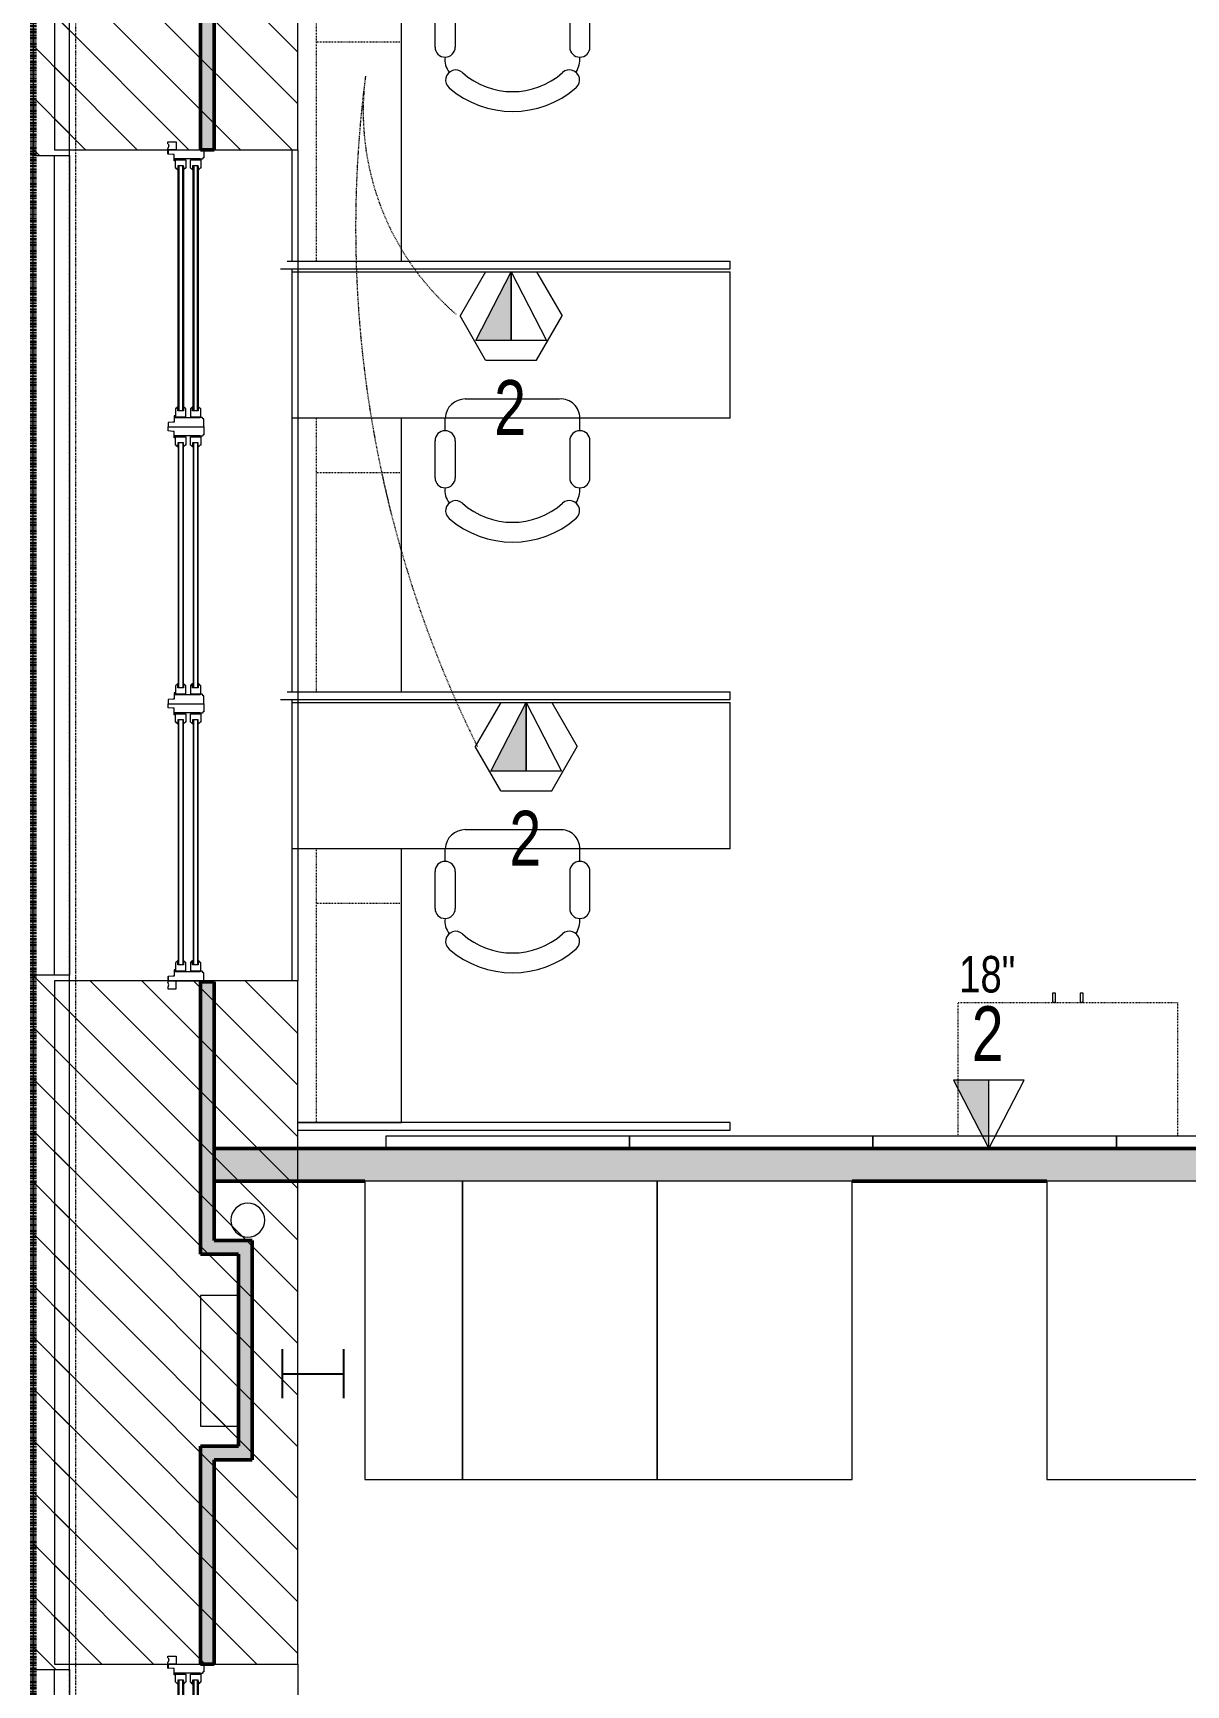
# Model space of a CAD drawing. Header units: inches. Extents: x -897 to 1409, y -1054 to 924.
# Drawn here: x -896.9 to -707.5, y -280.4 to -9 of the extents above; entities that cross this region are included whole.
import ezdxf

# ---------------------------------------------------------------- set-up
doc = ezdxf.new("R2010")
doc.units = ezdxf.units.IN
doc.header["$MEASUREMENT"] = 0
for name, pattern in [('Dash', [0.25, 0.125, -0.125]), ('Dash_2_', [0.25, 0.125, -0.125]), ('Double Dash 3_8_', [1, 0.375, -0.125, 0.125, -0.125, 0.125, -0.125]), ('Double Dash 3_8__2_', [1, 0.375, -0.125, 0.125, -0.125, 0.125, -0.125]), ('Hidden 1_8_', [0.1875, 0.125, -0.0625]), ('Overhead', [0.15625, 0.09375, -0.0625])]:
    doc.linetypes.add(name, pattern=pattern)
for name, color, linetype, lineweight in [('A-ANNO-NOTE', 131, 'Continuous', 9), ('A-DETL', 90, 'Continuous', 13), ('A-DETL-GENF', 92, 'Continuous', 13), ('A-DETL-HDLN', 90, 'Hidden 1_8_', 9), ('A-GENM', 13, 'Continuous', 9), ('A-GENM-HDLN', 13, 'Dash_2_', 9), ('A-WALL', 113, 'Continuous', 13), ('A-WALL-PATT', 111, 'Continuous', 13), ('C-PROP-LINE', 91, 'Double Dash 3_8_', 20), ('I-FURN', 30, 'Continuous', 9), ('I-WALL', 2, 'Continuous', 13), ('Q-CASE', 31, 'Continuous', 9), ('S-COLS-SYMB', 171, 'Continuous', 20)]:
    doc.layers.add(name, color=color, linetype=linetype, lineweight=lineweight)
doc.styles.add('Arial', font='arial.ttf', dxfattribs={"width": 0.75, "height": 9})
doc.styles.add('Arial_1', font='arial.ttf', dxfattribs={"width": 0.75, "height": 6})
pattern_1 = [(135, (0, 0), (-4.24264, -4.24264), [])]

# ---------------------------------------------------------------- blocks, each defined once
blk = doc.blocks.new('W-Wide Flange-Column - W10X49-819827-7TH FLOOR TELECOM PLAN')
at = {"layer": 'S-COLS-SYMB', "color": 63, "lineweight": 25}
for p, q in [((-4.01, 5.05), (4.01, 5.05)), ((0, 5.05), (0, -5.05)), ((-4.01, -5.05), (4.01, -5.05))]:
    blk.add_line(p, q, dxfattribs=at)
blk = doc.blocks.new('5649_structural model_2019_rvt-1-7TH FLOOR TELECOM PLAN')
at = {"color": 123, "lineweight": 13, "rotation": 89.9999999999999}
blk.add_blockref('W-Wide Flange-Column - W10X49-819827-7TH FLOOR TELECOM PLAN', (-850.85, -229.24), dxfattribs=at)
blk = doc.blocks.new('Window_Double-Hung-3-Wide-Sterling_Kolbe - 11Ft 4 1_2In W x 6Ft 8 7_16In  H _UDH4036-3_-4393387-7TH FLOOR TELECOM PLAN')
at = {"layer": 'A-DETL-GENF', "lineweight": 9}
h = blk.add_hatch(color=256, dxfattribs=at)
h.paths.add_polyline_path([(6.74, -4.71), (6.74, -4.59), (-33.26, -4.59), (-33.26, -4.71), (-9.52, -4.71)], flags=0)
h.paths.add_polyline_path([(6.74, -5.46), (6.74, -5.34), (-33.26, -5.34), (-33.26, -5.46), (-9.52, -5.46)], flags=0)
h.paths.add_polyline_path([(6.74, -7.16), (6.74, -7.04), (-33.26, -7.04), (-33.26, -7.16), (-9.52, -7.16)], flags=0)
h.paths.add_polyline_path([(6.74, -7.79), (-33.26, -7.79), (-33.26, -7.91), (6.74, -7.91)], flags=0)
h = blk.add_hatch(color=256, dxfattribs=at)
h.paths.add_polyline_path([(52.24, -4.71), (52.24, -4.59), (12.24, -4.59), (12.24, -4.71), (24.65, -4.71)], flags=0)
h.paths.add_polyline_path([(52.24, -5.34), (12.24, -5.34), (12.24, -5.46), (52.24, -5.46)], flags=0)
h.paths.add_polyline_path([(52.24, -7.16), (52.24, -7.04), (12.24, -7.04), (12.24, -7.16), (24.65, -7.16)], flags=0)
h.paths.add_polyline_path([(52.24, -7.79), (12.24, -7.79), (12.24, -7.91), (52.24, -7.91)], flags=0)
h = blk.add_hatch(color=256, dxfattribs=at)
h.paths.add_polyline_path([(97.74, -7.16), (97.74, -7.04), (57.74, -7.04), (57.74, -7.16), (58.81, -7.16)], flags=0)
h.paths.add_polyline_path([(97.74, -4.71), (97.74, -4.59), (57.74, -4.59), (57.74, -4.71), (58.81, -4.71)], flags=0)
h.paths.add_polyline_path([(97.74, -5.46), (97.74, -5.34), (57.74, -5.34), (57.74, -5.46), (58.81, -5.46)], flags=0)
h.paths.add_polyline_path([(97.74, -7.79), (57.74, -7.79), (57.74, -7.91), (97.74, -7.91)], flags=0)
at = {"layer": 'A-DETL-GENF', "color": 53, "lineweight": 9}
for p, q in [((-36.01, -9.53), (-36.01, -3.66)), ((-36.01, -3.66), (-34.71, -3.66)), ((-34.71, -3.66), (-34.71, -3.78)), ((-34.71, -3.78), (-34.46, -3.94)), ((-34.46, -4.3), (-34.53, -4.3)), ((-34.53, -4.3), (-34.53, -8.46)), ((-34.46, -3.94), (-34.46, -4.3)), ((-34.37, -5.9), (-34.37, -4.18)), ((-34.37, -4.18), (-33.01, -4.18)), ((-33.38, -4.59), (-33.38, -5.52)), ((-32.76, -4.59), (-33.38, -4.59)), ((-33.26, -4.71), (-33.26, -4.59)), ((-33.26, -4.59), (6.74, -4.59)), ((6.74, -4.59), (-33.26, -4.59)), ((-33.26, -4.59), (-33.26, -4.71)), ((6.74, -4.71), (-33.26, -4.71)), ((-33.26, -4.71), (6.74, -4.71)), ((-33.26, -5.46), (-33.26, -5.34)), ((-33.26, -5.34), (6.74, -5.34)), ((6.74, -5.34), (-33.26, -5.34)), ((-33.26, -5.34), (-33.26, -5.46)), ((-33.01, -4.18), (-33.01, -4.27)), ((-33.01, -4.27), (-32.76, -4.52)), ((-32.76, -4.52), (-32.76, -4.59)), ((6.49, -4.27), (6.24, -4.52)), ((6.24, -4.52), (6.24, -4.59)), ((6.24, -4.59), (6.87, -4.59)), ((7.85, -4.18), (6.49, -4.18)), ((6.49, -4.18), (6.49, -4.27)), ((6.74, -4.59), (6.74, -4.71)), ((6.74, -4.71), (6.74, -4.59)), ((6.74, -5.34), (6.74, -5.46)), ((6.74, -5.46), (6.74, -5.34)), ((6.87, -4.59), (6.87, -5.52)), ((7.85, -5.9), (7.85, -4.18)), ((8.19, -3.78), (7.94, -3.94)), ((7.94, -3.94), (7.94, -4.3)), ((7.94, -4.3), (8.01, -4.3)), ((8.01, -4.3), (8.01, -8.46)), ((9.49, -3.66), (8.19, -3.66)), ((8.19, -3.66), (8.19, -3.78)), ((9.49, -9.53), (9.49, -3.66)), ((9.49, -9.53), (9.49, -3.66)), ((9.49, -3.66), (10.79, -3.66)), ((10.79, -3.66), (10.79, -3.78)), ((10.79, -3.78), (11.04, -3.94)), ((11.04, -4.3), (10.97, -4.3)), ((10.97, -4.3), (10.97, -8.46)), ((11.04, -3.94), (11.04, -4.3)), ((11.13, -5.9), (11.13, -4.18)), ((11.13, -4.18), (12.49, -4.18)), ((12.12, -4.59), (12.12, -5.52)), ((12.74, -4.59), (12.12, -4.59)), ((12.24, -4.59), (12.24, -4.71)), ((52.24, -4.59), (12.24, -4.59)), ((52.24, -4.59), (12.24, -4.59)), ((12.24, -4.59), (12.24, -4.71)), ((12.24, -4.71), (52.24, -4.71)), ((12.24, -4.71), (52.24, -4.71)), ((12.24, -5.34), (12.24, -5.46)), ((52.24, -5.34), (12.24, -5.34)), ((52.24, -5.34), (12.24, -5.34)), ((12.24, -5.34), (12.24, -5.46)), ((12.49, -4.18), (12.49, -4.27)), ((12.49, -4.27), (12.74, -4.52)), ((12.74, -4.52), (12.74, -4.59)), ((51.99, -4.27), (51.74, -4.52)), ((51.74, -4.52), (51.74, -4.59)), ((51.74, -4.59), (52.37, -4.59)), ((53.35, -4.18), (51.99, -4.18)), ((51.99, -4.18), (51.99, -4.27)), ((52.24, -4.71), (52.24, -4.59)), ((52.24, -4.71), (52.24, -4.59)), ((52.24, -5.46), (52.24, -5.34)), ((52.24, -5.46), (52.24, -5.34)), ((52.37, -4.59), (52.37, -5.52)), ((53.35, -5.9), (53.35, -4.18)), ((53.69, -3.78), (53.44, -3.94)), ((53.44, -3.94), (53.44, -4.3)), ((53.44, -4.3), (53.51, -4.3)), ((53.51, -4.3), (53.51, -8.46)), ((54.99, -3.66), (53.69, -3.66)), ((53.69, -3.66), (53.69, -3.78)), ((54.99, -9.53), (54.99, -3.66)), ((54.99, -3.66), (56.29, -3.66)), ((54.99, -9.53), (54.99, -3.66)), ((56.29, -3.66), (56.29, -3.78)), ((56.29, -3.78), (56.54, -3.94)), ((56.54, -4.3), (56.47, -4.3)), ((56.47, -4.3), (56.47, -8.46)), ((56.54, -3.94), (56.54, -4.3)), ((56.63, -5.9), (56.63, -4.18)), ((56.63, -4.18), (57.99, -4.18)), ((57.62, -4.59), (57.62, -5.52)), ((58.24, -4.59), (57.62, -4.59)), ((57.74, -4.59), (57.74, -4.71)), ((97.74, -4.59), (57.74, -4.59)), ((97.74, -4.59), (57.74, -4.59)), ((57.74, -4.59), (57.74, -4.71)), ((57.74, -4.71), (97.74, -4.71)), ((57.74, -4.71), (97.74, -4.71)), ((57.74, -5.34), (57.74, -5.46)), ((97.74, -5.34), (57.74, -5.34)), ((97.74, -5.34), (57.74, -5.34)), ((57.74, -5.34), (57.74, -5.46)), ((57.99, -4.18), (57.99, -4.27)), ((57.99, -4.27), (58.24, -4.52)), ((58.24, -4.52), (58.24, -4.59)), ((97.49, -4.27), (97.24, -4.52)), ((97.24, -4.52), (97.24, -4.59)), ((97.24, -4.59), (97.87, -4.59)), ((98.85, -4.18), (97.49, -4.18)), ((97.49, -4.18), (97.49, -4.27)), ((97.74, -4.71), (97.74, -4.59)), ((97.74, -4.71), (97.74, -4.59)), ((97.74, -5.46), (97.74, -5.34)), ((97.74, -5.46), (97.74, -5.34)), ((97.87, -4.59), (97.87, -5.52)), ((98.85, -5.9), (98.85, -4.18)), ((99.19, -3.78), (98.94, -3.94)), ((98.94, -3.94), (98.94, -4.3)), ((98.94, -4.3), (99.01, -4.3)), ((99.01, -4.3), (99.01, -8.46)), ((100.49, -3.66), (99.19, -3.66)), ((99.19, -3.66), (99.19, -3.78)), ((100.49, -9.53), (100.49, -3.66)), ((-33.01, -5.9), (-34.37, -5.9)), ((-34.37, -8.34), (-34.37, -6.62)), ((-34.37, -6.62), (-33.01, -6.62)), ((-33.38, -5.52), (-32.76, -5.52)), ((-33.38, -7.03), (-33.38, -7.97)), ((-32.76, -7.03), (-33.38, -7.03)), ((-33.38, -7.97), (-32.76, -7.97)), ((6.74, -5.46), (-33.26, -5.46)), ((-33.26, -5.46), (6.74, -5.46)), ((-33.26, -7.16), (-33.26, -7.04)), ((-33.26, -7.04), (6.74, -7.04)), ((6.74, -7.04), (-33.26, -7.04)), ((-33.26, -7.04), (-33.26, -7.16)), ((6.74, -7.16), (-33.26, -7.16)), ((-33.26, -7.16), (6.74, -7.16)), ((-33.26, -7.91), (-33.26, -7.79)), ((-33.26, -7.79), (6.74, -7.79)), ((6.74, -7.79), (-33.26, -7.79)), ((-33.26, -7.79), (-33.26, -7.91)), ((6.74, -7.91), (-33.26, -7.91)), ((-33.26, -7.91), (6.74, -7.91)), ((-32.76, -5.59), (-33.01, -5.84)), ((-33.01, -5.84), (-32.76, -5.59)), ((-33.01, -5.84), (-33.01, -5.9)), ((-33.01, -5.9), (-33.01, -5.84)), ((-33.01, -6.62), (-33.01, -6.72)), ((-33.01, -6.72), (-32.76, -6.97)), ((-32.76, -8.03), (-33.01, -8.28)), ((-33.01, -8.28), (-32.76, -8.03)), ((-32.76, -5.52), (-32.76, -5.59)), ((-32.76, -5.59), (-32.76, -5.52)), ((-32.76, -6.97), (-32.76, -7.03)), ((-32.76, -7.97), (-32.76, -8.03)), ((-32.76, -8.03), (-32.76, -7.97)), ((6.87, -5.52), (6.24, -5.52)), ((6.24, -5.52), (6.24, -5.59)), ((6.24, -5.59), (6.24, -5.52)), ((6.24, -5.59), (6.49, -5.84)), ((6.49, -5.84), (6.24, -5.59)), ((6.49, -6.72), (6.24, -6.97)), ((6.24, -6.97), (6.24, -7.03)), ((6.24, -7.03), (6.87, -7.03)), ((6.87, -7.97), (6.24, -7.97)), ((6.24, -7.97), (6.24, -8.03)), ((6.24, -8.03), (6.24, -7.97)), ((6.24, -8.03), (6.49, -8.28)), ((6.49, -8.28), (6.24, -8.03)), ((6.49, -5.84), (6.49, -5.9)), ((6.49, -5.9), (6.49, -5.84)), ((6.49, -5.9), (7.85, -5.9)), ((7.85, -6.62), (6.49, -6.62)), ((6.49, -6.62), (6.49, -6.72)), ((6.74, -7.04), (6.74, -7.16)), ((6.74, -7.16), (6.74, -7.04)), ((6.74, -7.79), (6.74, -7.91)), ((6.74, -7.91), (6.74, -7.79)), ((6.87, -7.03), (6.87, -7.97)), ((7.85, -8.34), (7.85, -6.62)), ((12.49, -5.9), (11.13, -5.9)), ((11.13, -8.34), (11.13, -6.62)), ((11.13, -6.62), (12.49, -6.62)), ((12.12, -5.52), (12.74, -5.52)), ((12.12, -7.03), (12.12, -7.97)), ((12.74, -7.03), (12.12, -7.03)), ((12.12, -7.97), (12.74, -7.97)), ((12.24, -5.46), (52.24, -5.46)), ((12.24, -5.46), (52.24, -5.46)), ((12.24, -7.04), (12.24, -7.16)), ((52.24, -7.04), (12.24, -7.04)), ((52.24, -7.04), (12.24, -7.04)), ((12.24, -7.04), (12.24, -7.16)), ((12.24, -7.16), (52.24, -7.16)), ((12.24, -7.16), (52.24, -7.16)), ((12.24, -7.79), (12.24, -7.91)), ((52.24, -7.79), (12.24, -7.79)), ((52.24, -7.79), (12.24, -7.79)), ((12.24, -7.79), (12.24, -7.91)), ((12.24, -7.91), (52.24, -7.91)), ((12.24, -7.91), (52.24, -7.91)), ((12.74, -5.59), (12.49, -5.84)), ((12.49, -5.84), (12.74, -5.59)), ((12.49, -5.84), (12.49, -5.9)), ((12.49, -5.9), (12.49, -5.84)), ((12.49, -6.62), (12.49, -6.72)), ((12.49, -6.72), (12.74, -6.97)), ((12.74, -8.03), (12.49, -8.28)), ((12.49, -8.28), (12.74, -8.03)), ((12.74, -5.52), (12.74, -5.59)), ((12.74, -5.59), (12.74, -5.52)), ((12.74, -6.97), (12.74, -7.03)), ((12.74, -7.97), (12.74, -8.03)), ((12.74, -8.03), (12.74, -7.97)), ((52.37, -5.52), (51.74, -5.52)), ((51.74, -5.52), (51.74, -5.59)), ((51.74, -5.59), (51.74, -5.52)), ((51.74, -5.59), (51.99, -5.84)), ((51.99, -5.84), (51.74, -5.59)), ((51.99, -6.72), (51.74, -6.97)), ((51.74, -6.97), (51.74, -7.03)), ((51.74, -7.03), (52.37, -7.03)), ((52.37, -7.97), (51.74, -7.97)), ((51.74, -7.97), (51.74, -8.03)), ((51.74, -8.03), (51.74, -7.97)), ((51.74, -8.03), (51.99, -8.28)), ((51.99, -8.28), (51.74, -8.03)), ((51.99, -5.84), (51.99, -5.9)), ((51.99, -5.9), (51.99, -5.84)), ((51.99, -5.9), (53.35, -5.9)), ((53.35, -6.62), (51.99, -6.62)), ((51.99, -6.62), (51.99, -6.72)), ((52.24, -7.16), (52.24, -7.04)), ((52.24, -7.16), (52.24, -7.04)), ((52.24, -7.91), (52.24, -7.79)), ((52.24, -7.91), (52.24, -7.79)), ((52.37, -7.03), (52.37, -7.97)), ((53.35, -8.34), (53.35, -6.62)), ((57.99, -5.9), (56.63, -5.9)), ((56.63, -8.34), (56.63, -6.62)), ((56.63, -6.62), (57.99, -6.62)), ((57.62, -5.52), (58.24, -5.52)), ((57.62, -7.03), (57.62, -7.97)), ((58.24, -7.03), (57.62, -7.03)), ((57.62, -7.97), (58.24, -7.97)), ((57.74, -5.46), (97.74, -5.46)), ((57.74, -5.46), (97.74, -5.46)), ((57.74, -7.04), (57.74, -7.16)), ((97.74, -7.04), (57.74, -7.04)), ((97.74, -7.04), (57.74, -7.04)), ((57.74, -7.04), (57.74, -7.16)), ((57.74, -7.16), (97.74, -7.16)), ((57.74, -7.16), (97.74, -7.16)), ((57.74, -7.79), (57.74, -7.91)), ((97.74, -7.79), (57.74, -7.79)), ((97.74, -7.79), (57.74, -7.79)), ((57.74, -7.79), (57.74, -7.91)), ((57.74, -7.91), (97.74, -7.91)), ((57.74, -7.91), (97.74, -7.91)), ((58.24, -5.59), (57.99, -5.84)), ((57.99, -5.84), (58.24, -5.59)), ((57.99, -5.84), (57.99, -5.9)), ((57.99, -5.9), (57.99, -5.84)), ((57.99, -6.62), (57.99, -6.72)), ((57.99, -6.72), (58.24, -6.97)), ((58.24, -8.03), (57.99, -8.28)), ((57.99, -8.28), (58.24, -8.03)), ((58.24, -5.52), (58.24, -5.59)), ((58.24, -5.59), (58.24, -5.52)), ((58.24, -6.97), (58.24, -7.03)), ((58.24, -7.97), (58.24, -8.03)), ((58.24, -8.03), (58.24, -7.97)), ((97.87, -5.52), (97.24, -5.52)), ((97.24, -5.52), (97.24, -5.59)), ((97.24, -5.59), (97.24, -5.52)), ((97.24, -5.59), (97.49, -5.84)), ((97.49, -5.84), (97.24, -5.59)), ((97.49, -6.72), (97.24, -6.97)), ((97.24, -6.97), (97.24, -7.03)), ((97.24, -7.03), (97.87, -7.03)), ((97.87, -7.97), (97.24, -7.97)), ((97.24, -7.97), (97.24, -8.03)), ((97.24, -8.03), (97.24, -7.97)), ((97.24, -8.03), (97.49, -8.28)), ((97.49, -8.28), (97.24, -8.03)), ((97.49, -5.84), (97.49, -5.9)), ((97.49, -5.9), (97.49, -5.84)), ((97.49, -5.9), (98.85, -5.9)), ((98.85, -6.62), (97.49, -6.62)), ((97.49, -6.62), (97.49, -6.72)), ((97.74, -7.16), (97.74, -7.04)), ((97.74, -7.16), (97.74, -7.04)), ((97.74, -7.91), (97.74, -7.79)), ((97.74, -7.91), (97.74, -7.79)), ((97.87, -7.03), (97.87, -7.97)), ((98.85, -8.34), (98.85, -6.62)), ((-37.32, -9.6), (-37.32, -8.23)), ((-37.32, -8.23), (-36.01, -8.23)), ((-37, -9.6), (-37.32, -9.6)), ((-37, -9.54), (-36.67, -9.41)), ((-37, -9.6), (-37, -9.54)), ((-36.67, -9.41), (-36.25, -9.6)), ((-35.33, -9.6), (-36.25, -9.6)), ((-36.01, -8.23), (-36.01, -9.53)), ((-35.32, -9.53), (-36.01, -9.53)), ((-36.01, -9.53), (-35.32, -9.53)), ((-35.33, -9.6), (-35.32, -9.53)), ((-35.26, -8.78), (-35.32, -9.53)), ((-34.53, -8.54), (-35.26, -8.54)), ((-35.26, -8.54), (-35.26, -8.78)), ((-34.53, -8.46), (-34.21, -8.46)), ((-34.21, -8.54), (-34.53, -8.54)), ((-33.01, -8.34), (-34.37, -8.34)), ((-34.21, -8.46), (-34.21, -8.54)), ((-33.01, -8.28), (-33.01, -8.34)), ((-33.01, -8.34), (-33.01, -8.28)), ((6.49, -8.28), (6.49, -8.34)), ((6.49, -8.34), (6.49, -8.28)), ((6.49, -8.34), (7.85, -8.34)), ((8.01, -8.46), (7.69, -8.46)), ((7.69, -8.46), (7.69, -8.54)), ((7.69, -8.54), (8.01, -8.54)), ((8.01, -8.54), (8.74, -8.54)), ((8.74, -8.54), (8.74, -8.78)), ((8.74, -8.78), (8.81, -9.53)), ((8.81, -9.53), (9.49, -9.53)), ((10.18, -9.53), (9.49, -9.53)), ((10.24, -8.78), (10.18, -9.53)), ((10.97, -8.54), (10.24, -8.54)), ((10.24, -8.54), (10.24, -8.78)), ((10.97, -8.46), (11.29, -8.46)), ((11.29, -8.54), (10.97, -8.54)), ((12.49, -8.34), (11.13, -8.34)), ((11.29, -8.46), (11.29, -8.54)), ((12.49, -8.28), (12.49, -8.34)), ((12.49, -8.34), (12.49, -8.28)), ((51.99, -8.28), (51.99, -8.34)), ((51.99, -8.34), (51.99, -8.28)), ((51.99, -8.34), (53.35, -8.34)), ((53.51, -8.46), (53.19, -8.46)), ((53.19, -8.46), (53.19, -8.54)), ((53.19, -8.54), (53.51, -8.54)), ((53.51, -8.54), (54.24, -8.54)), ((54.24, -8.54), (54.24, -8.78)), ((54.24, -8.78), (54.31, -9.53)), ((54.31, -9.53), (54.99, -9.53)), ((55.68, -9.53), (54.99, -9.53)), ((55.74, -8.78), (55.68, -9.53)), ((56.47, -8.54), (55.74, -8.54)), ((55.74, -8.54), (55.74, -8.78)), ((56.47, -8.46), (56.79, -8.46)), ((56.79, -8.54), (56.47, -8.54)), ((57.99, -8.34), (56.63, -8.34)), ((56.79, -8.46), (56.79, -8.54)), ((57.99, -8.28), (57.99, -8.34)), ((57.99, -8.34), (57.99, -8.28)), ((97.49, -8.28), (97.49, -8.34)), ((97.49, -8.34), (97.49, -8.28)), ((97.49, -8.34), (98.85, -8.34)), ((99.01, -8.46), (98.69, -8.46)), ((98.69, -8.46), (98.69, -8.54)), ((98.69, -8.54), (99.01, -8.54)), ((99.01, -8.54), (99.74, -8.54)), ((99.74, -8.54), (99.74, -8.78)), ((99.74, -8.78), (99.81, -9.53)), ((99.81, -9.53), (100.49, -9.53)), ((99.82, -9.6), (99.81, -9.53)), ((100.49, -9.53), (99.81, -9.53)), ((99.82, -9.6), (100.74, -9.6)), ((100.49, -8.23), (100.49, -9.53)), ((101.8, -8.23), (100.49, -8.23)), ((101.16, -9.41), (100.74, -9.6)), ((101.49, -9.54), (101.16, -9.41)), ((101.49, -9.6), (101.49, -9.54)), ((101.49, -9.6), (101.8, -9.6)), ((101.8, -9.6), (101.8, -8.23))]:
    blk.add_line(p, q, dxfattribs=at)
blk = doc.blocks.new('Opening-Elliptical Arch - Exterior Window Arch-3211843-7TH FLOOR TELECOM PLAN')
at = {"layer": 'A-GENM', "linetype": 'Overhead'}
for p, q in [((-68.82, 3), (68.18, 3)), ((-68.82, -3), (68.18, -3))]:
    blk.add_line(p, q, dxfattribs=at)
blk = doc.blocks.new('Shelving - 49_ x 32_ x 96_-2607473-7TH FLOOR TELECOM PLAN')
at = {"layer": 'I-FURN', "color": 53}
for p, q in [((24.5, 4), (-24.5, 4)), ((-24.5, 4), (-24.5, -28)), ((24.5, -28), (24.5, 4)), ((-24.5, -28), (24.5, -28))]:
    blk.add_line(p, q, dxfattribs=at)
blk = doc.blocks.new('Shelving - 48_ x 16_ x 96_-3257954-7TH FLOOR TELECOM PLAN')
at = {"layer": 'I-FURN', "color": 53}
for p, q in [((24.5, -4), (-24.5, -4)), ((-24.5, -4), (-24.5, -20)), ((24.5, -20), (24.5, -4)), ((-24.5, -20), (24.5, -20))]:
    blk.add_line(p, q, dxfattribs=at)
blk = doc.blocks.new('112 - 3_-0_ New-V34-7TH FLOOR TELECOM PLAN')
at = {"layer": 'Q-CASE', "linetype": 'Dash'}
for p, q in [((-17.26, -24), (-17.26, -2)), ((18.74, -2), (18.74, -24)), ((18.74, -24), (-17.26, -24))]:
    blk.add_line(p, q, dxfattribs=at)
at = {"layer": 'Q-CASE', "color": 53}
for p, q in [((-1.76, -24), (-1.27, -24)), ((-1.76, -24), (-1.76, -25.5)), ((-1.27, -25.5), (-1.27, -24)), ((2.74, -24), (3.23, -24)), ((2.74, -24), (2.74, -25.5)), ((3.23, -25.5), (3.23, -24)), ((-1.76, -25.5), (-1.27, -25.5)), ((2.74, -25.5), (3.23, -25.5))]:
    blk.add_line(p, q, dxfattribs=at)
blk = doc.blocks.new('Pier D3 - Pier D3-4358038-7TH FLOOR TELECOM PLAN')
at = {"layer": 'A-WALL-PATT', "lineweight": 9}
h = blk.add_hatch(dxfattribs=at)
h.set_pattern_fill('FP_1', color=53, style=0, pattern_type=2)
h.set_pattern_definition(pattern_1)
h.paths.add_polyline_path([(-863.1, -237.87), (-863.1, -216.37), (-869.35, -216.37), (-869.35, -237.87)], flags=0)
at = {"layer": 'A-WALL', "color": 133, "lineweight": 20}
for p, q in [((-863.1, -216.37), (-869.35, -216.37)), ((-869.35, -216.37), (-869.35, -237.87)), ((-863.1, -237.87), (-863.1, -216.37)), ((-869.35, -237.87), (-863.1, -237.87))]:
    blk.add_line(p, q, dxfattribs=at)
blk = doc.blocks.new('Pipe-Column - Steam - insulated-4697277-7TH FLOOR TELECOM PLAN')
at = {"layer": 'S-COLS-SYMB', "color": 133}
for start, end in [(360, 180), (180, 360)]:
    blk.add_arc((0, 0), 2.78, start, end, dxfattribs=at)
blk = doc.blocks.new('Acoustic Panel - Wall Mtd - 3_-4_ wide 2_ thick-4743480-7TH FLOOR TELECOM PLAN')
at = {"layer": 'A-GENM', "color": 133, "lineweight": 20}
for p, q in [((-718.91, -190.24), (-758.91, -190.24)), ((-758.91, -190.24), (-758.91, -192.24)), ((-758.91, -192.24), (-718.91, -192.24)), ((-718.91, -192.24), (-718.91, -190.24))]:
    blk.add_line(p, q, dxfattribs=at)
blk = doc.blocks.new('AE Tech Design Workstation - AE Tech Design Workstation-V61-7TH FLOOR TELECOM PLAN')
at = {"layer": 'A-GENM', "color": 53}
for p, q in [((36.53, 69), (18.53, 69)), ((18.53, 69), (18.53, 24)), ((36.53, 50.69), (36.53, 69)), ((-12.43, 33.81), (-12.43, 27.75)), ((-9.11, 27.74), (-9.11, 33.81)), ((9.7, 27.74), (9.7, 33.8)), ((13.02, 33.81), (13.02, 27.74)), ((-10.77, 26.08), (-10.77, 24)), ((11.36, 26.08), (11.36, 24)), ((-35.47, 24), (35.53, 24)), ((-35.47, 24), (-35.47, 0)), ((8.04, 20.87), (-7.45, 20.87)), ((35.53, 0), (-35.47, 0)), ((35.53, -0.5), (-35.47, -0.5)), ((-35.47, -0.5), (-35.47, -1.75)), ((35.53, -1.75), (-35.47, -1.75))]:
    blk.add_line(p, q, dxfattribs=at)
for centre, radius, start, end in [((0.29, 28.49), 15.89, 49.1437, 131.054), ((0.29, 28.8), 12.33, 48.2016, 131.7984), ((-9.05, 39.22), 1.67, 131.054, 312.5429), ((9.62, 39.24), 1.67, 228.2016, 50.0859), ((-10.77, 33.81), 1.66, 89.999, 180), ((-6.84, 35.76), 3.94, 146.9517, 184.2406), ((-10.77, 33.81), 1.66, 0.0055, 89.999), ((11.36, 33.81), 1.66, 90.0156, 180.2214), ((8.13, 35.94), 3.26, 351.6396, 38.2491), ((11.36, 33.81), 1.66, 0, 90.0156), ((-10.77, 27.74), 1.66, 179.8001, 270.0001), ((-10.77, 27.74), 1.66, 269.965, 360), ((11.36, 27.74), 1.66, 180, 270.0521), ((11.36, 27.74), 1.66, 270.0521, 359.9993), ((-7.64, 24), 3.13, 180, 273.4675), ((8.04, 24.2), 3.33, 270, 356.6083)]:
    blk.add_arc(centre, radius, start, end, dxfattribs=at)
at = {"layer": 'A-GENM-HDLN', "color": 53, "linetype": 'Dash'}
for p, q in [((18.53, 69), (18.53, 33)), ((32.53, 24), (32.53, 69)), ((18.53, 33), (32.53, 33))]:
    blk.add_line(p, q, dxfattribs=at)
blk = doc.blocks.new('AE Tech Design Workstation - AE Tech Design Workstation-V58-7TH FLOOR TELECOM PLAN')
at = {"layer": 'A-GENM', "color": 53}
for p, q in [((36.53, 69), (18.53, 69)), ((18.53, 69), (18.53, 24)), ((36.53, -0.5), (36.53, 69)), ((-12.43, 33.81), (-12.43, 27.75)), ((-9.11, 27.74), (-9.11, 33.81)), ((9.7, 27.74), (9.7, 33.8)), ((13.02, 33.81), (13.02, 27.74)), ((-10.77, 26.08), (-10.77, 24)), ((11.36, 26.08), (11.36, 24)), ((-35.47, 24), (36.53, 24)), ((-35.47, 24), (-35.47, 0)), ((8.04, 20.87), (-7.45, 20.87)), ((36.53, 0), (-35.47, 0)), ((38.41, -0.5), (-35.47, -0.5)), ((-35.47, -0.5), (-35.47, -1.75)), ((37.28, -1.75), (-35.47, -1.75))]:
    blk.add_line(p, q, dxfattribs=at)
for centre, radius, start, end in [((0.29, 28.49), 15.89, 49.1437, 131.054), ((0.29, 28.8), 12.33, 48.2016, 131.7984), ((-9.05, 39.22), 1.67, 131.054, 312.5429), ((9.62, 39.24), 1.67, 228.2016, 50.0859), ((-10.77, 33.81), 1.66, 89.999, 180), ((-6.84, 35.76), 3.94, 146.9517, 184.2406), ((-10.77, 33.81), 1.66, 0.0055, 89.999), ((11.36, 33.81), 1.66, 90.0156, 180.2214), ((8.13, 35.94), 3.26, 351.6396, 38.2491), ((11.36, 33.81), 1.66, 0, 90.0156), ((-10.77, 27.74), 1.66, 179.8001, 270.0001), ((-10.77, 27.74), 1.66, 269.965, 360), ((11.36, 27.74), 1.66, 180, 270.0521), ((11.36, 27.74), 1.66, 270.0521, 359.9993), ((-7.64, 24), 3.13, 180, 273.4675), ((8.04, 24.2), 3.33, 270, 356.6083)]:
    blk.add_arc(centre, radius, start, end, dxfattribs=at)
at = {"layer": 'A-GENM-HDLN', "color": 53, "linetype": 'Dash'}
for p, q in [((18.53, 69), (18.53, 33)), ((32.53, 24), (32.53, 69)), ((18.53, 33), (32.53, 33))]:
    blk.add_line(p, q, dxfattribs=at)
blk = doc.blocks.new('AE Tech Design Workstation - AE Tech Design Workstation w_ back-V85-7TH FLOOR TELECOM PLAN')
at = {"layer": 'A-GENM', "color": 53}
for p, q in [((35.53, 70.25), (-35.47, 70.25)), ((-35.47, 70.25), (-35.47, 69)), ((-35.47, 69), (35.53, 69)), ((35.53, 69), (18.53, 69)), ((18.53, 69), (18.53, 24)), ((36.53, -0.5), (36.53, 45.69)), ((-12.43, 33.81), (-12.43, 27.75)), ((-9.11, 27.74), (-9.11, 33.81)), ((9.7, 27.74), (9.7, 33.8)), ((13.02, 33.81), (13.02, 27.74)), ((-10.77, 26.08), (-10.77, 24)), ((11.36, 26.08), (11.36, 24)), ((-35.47, 24), (36.53, 24)), ((-35.47, 24), (-35.47, 0)), ((8.04, 20.87), (-7.45, 20.87)), ((36.53, 0), (-35.47, 0)), ((38.41, -0.5), (-35.47, -0.5)), ((-35.47, -0.5), (-35.47, -1.75)), ((37.28, -1.75), (-35.47, -1.75))]:
    blk.add_line(p, q, dxfattribs=at)
for centre, radius, start, end in [((0.29, 28.49), 15.89, 49.1437, 131.054), ((0.29, 28.8), 12.33, 48.2016, 131.7984), ((-9.05, 39.22), 1.67, 131.054, 312.5429), ((9.62, 39.24), 1.67, 228.2016, 50.0859), ((-10.77, 33.81), 1.66, 89.999, 180), ((-6.84, 35.76), 3.94, 146.9517, 184.2406), ((-10.77, 33.81), 1.66, 0.0055, 89.999), ((11.36, 33.81), 1.66, 90.0156, 180.2214), ((8.13, 35.94), 3.26, 351.6396, 38.2491), ((11.36, 33.81), 1.66, 0, 90.0156), ((-10.77, 27.74), 1.66, 179.8001, 270.0001), ((-10.77, 27.74), 1.66, 269.965, 360), ((11.36, 27.74), 1.66, 180, 270.0521), ((11.36, 27.74), 1.66, 270.0521, 359.9993), ((-7.64, 24), 3.13, 180, 273.4675), ((8.04, 24.2), 3.33, 270, 356.6083)]:
    blk.add_arc(centre, radius, start, end, dxfattribs=at)
at = {"layer": 'A-GENM-HDLN', "color": 53, "linetype": 'Dash'}
for p, q in [((18.53, 69), (18.53, 33)), ((32.53, 24), (32.53, 69)), ((18.53, 33), (32.53, 33))]:
    blk.add_line(p, q, dxfattribs=at)
blk = doc.blocks.new('Family - ___-850868-7TH FLOOR TELECOM PLAN')
at = {"layer": 'C-PROP-LINE', "color": 133, "linetype": 'Double Dash 3_8__2_'}
blk.add_line((-889.89, 840.01), (-889.89, -554.08), dxfattribs=at)

msp = doc.modelspace()

# ---------------------------------------------------------------- hatches: boundary and pattern name
at = {"layer": 'A-ANNO-NOTE'}
for points in [[(-824.16, -59.49), (-818.35, -48.24), (-818.35, -59.49)], [(-821.66, -130.24), (-815.85, -118.99), (-815.85, -130.24)], [(-739.91, -192.24), (-739.91, -180.99), (-745.71, -180.99)]]:
    msp.add_hatch(color=256, dxfattribs=at).paths.add_polyline_path(points, flags=0)
at = {"layer": 'A-WALL-PATT', "lineweight": 9}
h = msp.add_hatch(dxfattribs=at)
h.set_pattern_fill('FP_1', color=53, style=0, pattern_type=2)
h.set_pattern_definition(pattern_1)
h.paths.add_polyline_path([(-890.85, -546.62), (-890.85, -412.52), (-896.85, -412.52), (-896.85, -546.62)], flags=0)
h.paths.add_polyline_path([(-890.85, -277.84), (-890.85, -163.77), (-896.85, -163.77), (-896.85, -277.84)], flags=0)
h.paths.add_polyline_path([(-896.85, -29.09), (-890.85, -29.09), (-890.85, 84.98), (-896.85, 84.98), (-896.85, 76.55)], flags=0)
h.paths.add_polyline_path([(-890.85, 219.66), (-890.85, 333.73), (-896.85, 333.73), (-896.85, 219.66)], flags=0)
h.paths.add_polyline_path([(-890.85, 468.41), (-890.85, 582.48), (-896.85, 582.48), (-896.85, 468.41)], flags=0)
h.paths.add_polyline_path([(-890.85, 717.16), (-890.85, 837.38), (-896.85, 837.38), (-896.85, 717.16)], flags=0)
h = msp.add_hatch(dxfattribs=at)
h.set_pattern_fill('FP_1', color=53, style=0, pattern_type=2)
h.set_pattern_definition(pattern_1)
h.paths.add_polyline_path([(-893.35, -553.12), (-853.35, -553.12), (-853.35, -413.43), (-893.35, -413.43)], flags=0)
h.paths.add_polyline_path([(-854.45, -276.93), (-853.35, -276.93), (-853.35, -164.68), (-893.35, -164.68), (-893.35, -276.93)], flags=0)
h.paths.add_polyline_path([(-854.45, -28.18), (-853.35, -28.18), (-853.35, 84.07), (-893.35, 84.07), (-893.35, -28.18)], flags=0)
h.paths.add_polyline_path([(-853.35, 220.57), (-853.35, 332.82), (-893.35, 332.82), (-893.35, 220.57), (-854.45, 220.57)], flags=0)
h.paths.add_polyline_path([(-853.35, 469.32), (-853.35, 581.57), (-893.35, 581.57), (-893.35, 469.32), (-854.45, 469.32)], flags=0)
h.paths.add_polyline_path([(-854.45, 718.07), (-853.35, 718.07), (-853.35, 797.38), (-893.35, 797.38), (-893.35, 718.07)], flags=0)
at = {"layer": 'A-WALL-PATT'}
for points in [[(-867.1, -28.18), (-867.1, 8.88), (-869.35, 8.88), (-869.35, -28.18)], [(-867.1, -209.62), (-867.1, -164.87), (-869.35, -164.87), (-869.35, -209.62)], [(-863.1, -209.62), (-860.85, -209.62), (-860.85, -207.37), (-867.1, -207.37), (-867.1, -209.62)], [(-860.85, -243.37), (-860.85, -209.62), (-863.1, -209.62), (-863.1, -243.37)], [(-867.1, -276.93), (-867.1, -241.12), (-869.35, -241.12), (-869.35, -276.93)], [(-863.1, -243.37), (-863.1, -241.12), (-867.1, -241.12), (-867.1, -243.37)]]:
    msp.add_hatch(color=253, dxfattribs=at).paths.add_polyline_path(points, flags=0)
h = msp.add_hatch(color=253, dxfattribs=at)
h.paths.add_polyline_path([(-854.45, -197.62), (-638.91, -197.62), (-638.91, -192.24), (-867.1, -192.24), (-867.1, -197.62)], flags=0)
h.paths.add_polyline_path([(-510.1, -197.62), (-305.35, -197.62), (-305.35, -192.24), (-598.91, -192.24), (-598.91, -197.62), (-537.23, -197.62)], flags=0)

# ---------------------------------------------------------------- linework, layer by layer
at = {"layer": 'A-ANNO-NOTE'}
for p, q in [((-822.55, -48.24), (-826.72, -55.47)), ((-824.16, -59.49), (-818.35, -48.24)), ((-822.55, -48.24), (-814.16, -48.24)), ((-818.35, -48.24), (-818.35, -59.49)), ((-818.35, -59.49), (-818.35, -48.24)), ((-814.16, -48.24), (-809.98, -55.47)), ((-822.53, -62.74), (-826.72, -55.47)), ((-814.18, -62.74), (-809.98, -55.47)), ((-818.35, -59.49), (-824.16, -59.49)), ((-822.53, -62.74), (-814.18, -62.74)), ((-820.05, -118.99), (-824.22, -126.22)), ((-821.66, -130.24), (-815.85, -118.99)), ((-820.05, -118.99), (-811.66, -118.99)), ((-815.85, -118.99), (-815.85, -130.24)), ((-815.85, -130.24), (-815.85, -118.99)), ((-811.66, -118.99), (-807.48, -126.22)), ((-820.03, -133.49), (-824.22, -126.22)), ((-811.68, -133.49), (-807.48, -126.22)), ((-815.85, -130.24), (-821.66, -130.24)), ((-820.03, -133.49), (-811.68, -133.49)), ((-739.91, -180.99), (-745.71, -180.99)), ((-745.71, -180.99), (-739.91, -192.24)), ((-739.91, -192.24), (-739.91, -180.99))]:
    msp.add_line(p, q, dxfattribs=at)
at = {"layer": 'A-ANNO-NOTE', "lineweight": 20}
for p, q in [((-824.16, -59.49), (-818.35, -48.24)), ((-818.35, -48.24), (-812.55, -59.49)), ((-812.55, -59.49), (-824.16, -59.49)), ((-821.66, -130.24), (-815.85, -118.99)), ((-815.85, -118.99), (-810.05, -130.24)), ((-810.05, -130.24), (-821.66, -130.24)), ((-745.71, -180.99), (-739.91, -192.24)), ((-734.1, -180.99), (-745.71, -180.99)), ((-739.91, -192.24), (-734.1, -180.99))]:
    msp.add_line(p, q, dxfattribs=at)
at = {"layer": 'A-DETL', "linetype": 'Double Dash 3_8_', "lineweight": 140}
msp.add_line((-896.85, 843.38), (-896.85, -555.62), dxfattribs=at)
at = {"layer": 'A-DETL-HDLN'}
for centre, radius, end in [((-652.27, -40.98), 191.61, 206.4138), ((-798.54, -21.82), 44.1, 229.0948)]:
    msp.add_arc(centre, radius, 172.5391, end, dxfattribs=at)
at = {"layer": 'A-WALL', "color": 133, "lineweight": 20}
for p, q in [((-896.85, 84.98), (-896.85, -29.09)), ((-890.85, -29.09), (-890.85, 84.98)), ((-893.35, 84.07), (-893.35, -28.18)), ((-853.35, -28.18), (-853.35, 84.07)), ((-896.85, -29.09), (-890.85, -29.09)), ((-893.35, -28.18), (-853.35, -28.18)), ((-896.85, -163.77), (-896.85, -277.84)), ((-890.85, -163.77), (-896.85, -163.77)), ((-853.35, -164.68), (-893.35, -164.68)), ((-893.35, -164.68), (-893.35, -276.93)), ((-890.85, -277.84), (-890.85, -163.77)), ((-853.35, -276.93), (-853.35, -164.68)), ((-896.85, -277.84), (-890.85, -277.84)), ((-893.35, -276.93), (-853.35, -276.93))]:
    msp.add_line(p, q, dxfattribs=at)
at = {"layer": 'A-WALL', "color": 53, "lineweight": 9}
for p, q in [((-896.85, -163.77), (-896.85, -29.09)), ((-893.35, -163.77), (-893.35, -29.09)), ((-890.85, -29.09), (-890.85, -163.77)), ((-853.35, -28.18), (-853.35, -164.68)), ((-896.85, -412.52), (-896.85, -277.84)), ((-893.35, -412.52), (-893.35, -277.84)), ((-890.85, -277.84), (-890.85, -412.52)), ((-853.35, -276.93), (-853.35, -413.43))]:
    msp.add_line(p, q, dxfattribs=at)
at = {"layer": 'I-WALL', "color": 213, "lineweight": 50}
for p, q in [((-869.35, 8.88), (-869.35, -28.18)), ((-867.1, -28.18), (-867.1, 6.63)), ((-869.35, -28.18), (-867.1, -28.18)), ((-869.35, -164.87), (-869.35, -209.62)), ((-867.1, -164.87), (-869.35, -164.87)), ((-867.1, -207.37), (-867.1, -164.87)), ((-638.91, -192.24), (-867.1, -192.24)), ((-867.1, -192.24), (-867.1, -197.62)), ((-867.1, -197.62), (-842.35, -197.62)), ((-762.35, -197.62), (-730.35, -197.62)), ((-860.85, -207.37), (-867.1, -207.37)), ((-860.85, -209.62), (-860.85, -207.37)), ((-869.35, -209.62), (-867.1, -209.62)), ((-867.1, -209.62), (-863.1, -209.62)), ((-863.1, -209.62), (-863.1, -241.12)), ((-860.85, -243.37), (-860.85, -209.62)), ((-869.35, -241.12), (-869.35, -276.93)), ((-867.1, -241.12), (-869.35, -241.12)), ((-863.1, -241.12), (-867.1, -241.12)), ((-867.1, -276.93), (-867.1, -243.37)), ((-867.1, -243.37), (-863.1, -243.37)), ((-863.1, -243.37), (-860.85, -243.37)), ((-869.35, -276.93), (-867.1, -276.93))]:
    msp.add_line(p, q, dxfattribs=at)

# ---------------------------------------------------------------- block references
at = {"color": 133, "linetype": 'Double Dash 3_8__2_', "lineweight": 20}
msp.add_blockref('Family - ___-850868-7TH FLOOR TELECOM PLAN', (0, 0), dxfattribs=at)
at = {"color": 53, "lineweight": 9}
for name, p in [('Pier D3 - Pier D3-4358038-7TH FLOOR TELECOM PLAN', (0, 0)), ('Acoustic Panel - Wall Mtd - 3_-4_ wide 2_ thick-4743480-7TH FLOOR TELECOM PLAN', (-80, 0)), ('Acoustic Panel - Wall Mtd - 3_-4_ wide 2_ thick-4743480-7TH FLOOR TELECOM PLAN', (-40, 0)), ('Acoustic Panel - Wall Mtd - 3_-4_ wide 2_ thick-4743480-7TH FLOOR TELECOM PLAN', (0, 0)), ('Acoustic Panel - Wall Mtd - 3_-4_ wide 2_ thick-4743480-7TH FLOOR TELECOM PLAN', (40, 0)), ('Pipe-Column - Steam - insulated-4697277-7TH FLOOR TELECOM PLAN', (-861.58, -204.01))]:
    msp.add_blockref(name, p, dxfattribs=at)
at = {"lineweight": 5}
msp.add_blockref('5649_structural model_2019_rvt-1-7TH FLOOR TELECOM PLAN', (0, 0), dxfattribs=at)
at = {"color": 53, "lineweight": 9}
for name, p, rotation in [('AE Tech Design Workstation - AE Tech Design Workstation-V61-7TH FLOOR TELECOM PLAN', (-817.82, 22.51), 180), ('Window_Double-Hung-3-Wide-Sterling_Kolbe - 11Ft 4 1_2In W x 6Ft 8 7_16In  H _UDH4036-3_-4393387-7TH FLOOR TELECOM PLAN', (-865.12, -64.19), 269.9999999999999), ('Opening-Elliptical Arch - Exterior Window Arch-3211843-7TH FLOOR TELECOM PLAN', (-893.85, -96.11), 89.99999999999991), ('AE Tech Design Workstation - AE Tech Design Workstation-V58-7TH FLOOR TELECOM PLAN', (-817.82, -48.24), 180), ('AE Tech Design Workstation - AE Tech Design Workstation w_ back-V85-7TH FLOOR TELECOM PLAN', (-817.82, -118.99), 180), ('112 - 3_-0_ New-V34-7TH FLOOR TELECOM PLAN', (-726.18, -192.24), 180), ('Shelving - 48_ x 16_ x 96_-3257954-7TH FLOOR TELECOM PLAN', (-846.35, -222.12), 89.99999999999986), ('Shelving - 49_ x 32_ x 96_-2607473-7TH FLOOR TELECOM PLAN', (-822.35, -222.12), 89.99999999999986), ('Shelving - 49_ x 32_ x 96_-2607473-7TH FLOOR TELECOM PLAN', (-790.35, -222.12), 89.99999999999986), ('Shelving - 49_ x 32_ x 96_-2607473-7TH FLOOR TELECOM PLAN', (-726.35, -222.12), 89.99999999999986), ('Opening-Elliptical Arch - Exterior Window Arch-3211843-7TH FLOOR TELECOM PLAN', (-893.85, -344.86), 89.99999999999991), ('Window_Double-Hung-3-Wide-Sterling_Kolbe - 11Ft 4 1_2In W x 6Ft 8 7_16In  H _UDH4036-3_-4393387-7TH FLOOR TELECOM PLAN', (-865.12, -312.94), 269.9999999999999)]:
    msp.add_blockref(name, p, dxfattribs=dict(at, rotation=rotation))

# ---------------------------------------------------------------- texts
at = {"layer": 'A-ANNO-NOTE', "attachment_point": 1}
for s, insert, char_height, width, style in [('2', (-821.13, -66.01), 9, 6.363, 'Arial'), ('2', (-818.63, -136.76), 9, 6.363, 'Arial'), ('18"', (-744.76, -160.61), 6, 11.3625, 'Arial_1'), ('2', (-742.69, -168.87), 9, 6.363, 'Arial')]:
    msp.add_mtext(s, dxfattribs=dict(at, insert=insert, char_height=char_height, width=width, style=style))

doc.saveas('drawing.dxf')
